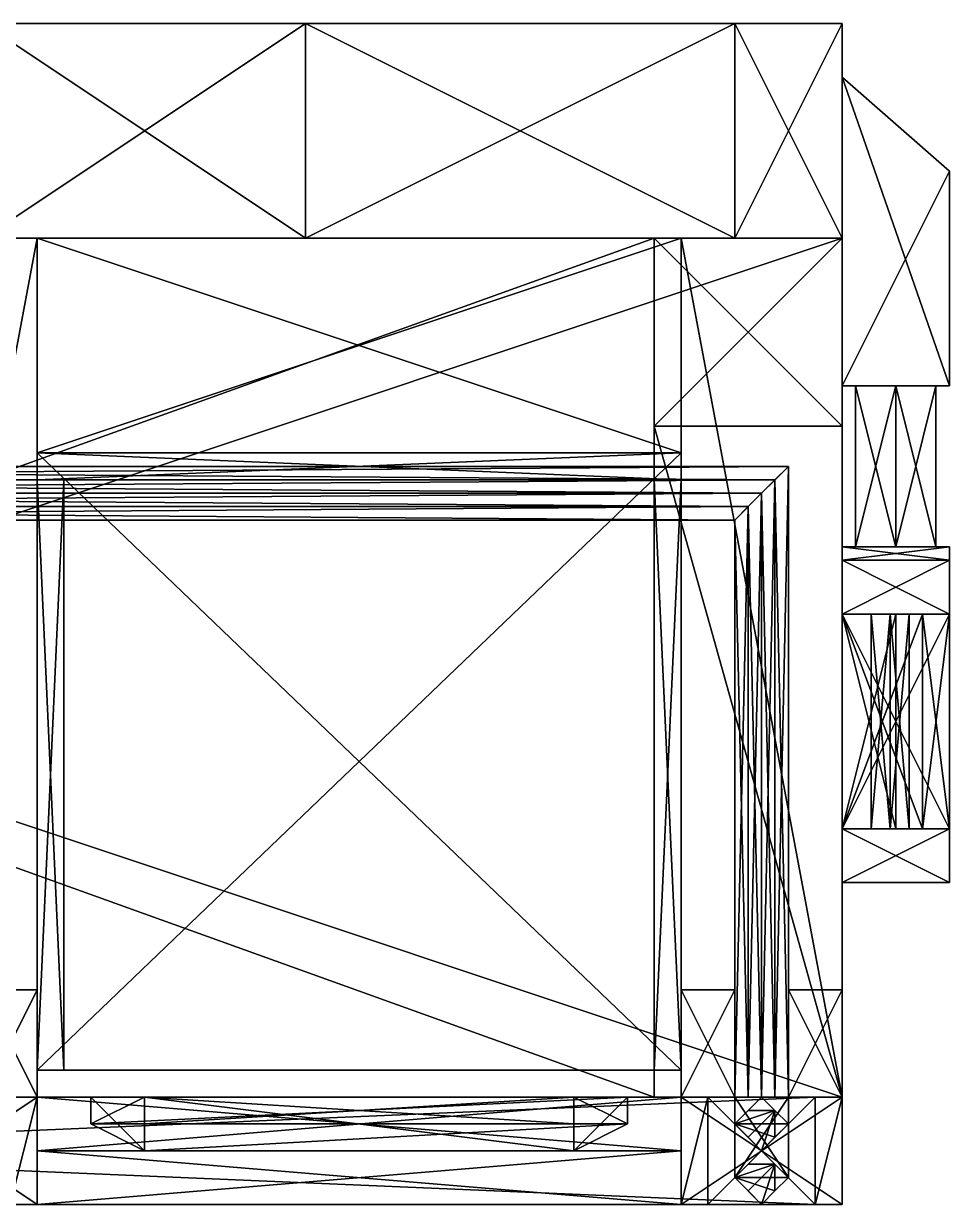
# Model space of a CAD drawing. Extents: x -196 to 8, y -72 to 16.
# Drawn here: x -61 to 8, y -72 to 16 of the extents above; entities that cross this region are included whole.
import ezdxf

# ---------------------------------------------------------------- set-up
doc = ezdxf.new("R2010")
doc.units = 0

msp = doc.modelspace()

# ---------------------------------------------------------------- meshes
at = {"layer": 'OBJECT003', "color": 50}
mesh = msp.add_polyface(dxfattribs=at)
corners = [(-60, -64, 8), (-72, -64, 8), (-72, -64, 80), (-60, -64, 80), (-72, 0, 8), (-72, 0, 80), (-60, 0, 80), (-60, 0, 8)]
mesh.append_faces([[corners[k] for k in face] for face in [(1, 3, 0), (1, 5, 2), (2, 6, 3), (1, 7, 4), (0, 6, 7), (4, 6, 5)]], dxfattribs={"vtx0": -1})
mesh.append_faces([[corners[k] for k in face] for face in [(1, 2, 3), (1, 4, 5), (2, 5, 6), (1, 0, 7), (0, 3, 6), (4, 7, 6)]], dxfattribs={"vtx2": -1})
at = {"layer": 'OBJECT004', "color": 50}
mesh = msp.add_polyface(dxfattribs=at)
corners = [(0, 0, 8), (0, -64, 8), (0, -64, 80), (0, 0, 80), (-12, -64, 8), (-12, -64, 80), (-12, 0, 80), (-12, 0, 8)]
mesh.append_faces([[corners[k] for k in face] for face in [(1, 3, 0), (1, 5, 2), (2, 6, 3), (1, 7, 4), (4, 6, 5), (0, 6, 7)]], dxfattribs={"vtx0": -1})
mesh.append_faces([[corners[k] for k in face] for face in [(1, 2, 3), (1, 4, 5), (2, 5, 6), (1, 0, 7), (4, 7, 6), (0, 3, 6)]], dxfattribs={"vtx2": -1})
at = {"layer": 'OBJECT005', "color": 50}
mesh = msp.add_polyface(dxfattribs=at)
corners = [(-60, -16, 80), (-60, 0, 80), (-12, 0, 80), (-12, -16, 80), (-60, 0, 8), (-60, -16, 8), (-12, -16, 8), (-12, 0, 8)]
mesh.append_faces([[corners[k] for k in face] for face in [(1, 3, 0), (5, 7, 4), (4, 0, 5), (6, 2, 7), (5, 3, 6), (7, 1, 4)]], dxfattribs={"vtx0": -1})
mesh.append_faces([[corners[k] for k in face] for face in [(1, 2, 3), (5, 6, 7), (4, 1, 0), (6, 3, 2), (5, 0, 3), (7, 2, 1)]], dxfattribs={"vtx2": -1})
at = {"layer": 'OBJECT006', "color": 50}
mesh = msp.add_polyface(dxfattribs=at)
corners = [(-192, -64, 8), (-192, -64), (-192, 0), (-192, 0, 8), (0, 0), (0, -64), (0, -64, 8), (0, 0, 8)]
mesh.append_faces([[corners[k] for k in face] for face in [(1, 3, 0), (5, 7, 4), (5, 0, 6), (3, 6, 0), (1, 4, 2), (2, 7, 3)]], dxfattribs={"vtx0": -1})
mesh.append_faces([[corners[k] for k in face] for face in [(1, 2, 3), (5, 6, 7), (5, 1, 0), (3, 7, 6), (1, 5, 4), (2, 4, 7)]], dxfattribs={"vtx2": -1})
at = {"layer": 'OBJECT008', "color": 50}
mesh = msp.add_polyface(dxfattribs=at)
corners = [(-192, -64, 116), (-192, -64, 80), (-192, 0, 80), (-192, 0, 116), (0, 0, 116), (0, 0, 80), (0, -64, 80), (0, -64, 116)]
mesh.append_faces([[corners[k] for k in face] for face in [(1, 3, 0), (5, 7, 4), (6, 0, 7), (1, 5, 2), (2, 4, 3), (3, 7, 0)]], dxfattribs={"vtx0": -1})
mesh.append_faces([[corners[k] for k in face] for face in [(1, 2, 3), (5, 6, 7), (6, 1, 0), (1, 6, 5), (2, 5, 4), (3, 4, 7)]], dxfattribs={"vtx2": -1})
at = {"layer": 'OBJECT009', "color": 50}
mesh = msp.add_polyface(dxfattribs=at)
corners = [(-192, -64, 128), (-192, -64, 116), (-192, 0, 116), (-192, 0, 128), (-14, -64, 116), (-14, -64, 128), (-14, 0, 116), (-14, 0, 128)]
mesh.append_faces([[corners[k] for k in face] for face in [(1, 3, 0), (1, 5, 4), (2, 7, 3), (3, 5, 0), (1, 6, 2), (6, 5, 7)]], dxfattribs={"vtx0": -1})
mesh.append_faces([[corners[k] for k in face] for face in [(1, 2, 3), (1, 0, 5), (2, 6, 7), (3, 7, 5), (1, 4, 6), (6, 4, 5)]], dxfattribs={"vtx2": -1})
at = {"layer": 'OBJECT010', "color": 50}
mesh = msp.add_polyface(dxfattribs=at)
corners = [(0, -14, 116), (0, -64, 116), (0, -64, 128), (0, -14, 128), (-14, -64, 116), (-14, -64, 128), (-14, -14, 128), (-14, -14, 116)]
mesh.append_faces([[corners[k] for k in face] for face in [(1, 3, 0), (1, 5, 2), (2, 6, 3), (1, 7, 4), (4, 6, 5), (0, 6, 7)]], dxfattribs={"vtx0": -1})
mesh.append_faces([[corners[k] for k in face] for face in [(1, 2, 3), (1, 4, 5), (2, 5, 6), (1, 0, 7), (4, 7, 6), (0, 3, 6)]], dxfattribs={"vtx2": -1})
at = {"layer": 'OBJECT012', "color": 50}
mesh = msp.add_polyface(dxfattribs=at)
corners = [(8, -28, 68), (8, -44, 68), (0, -44, 72), (0, -28, 72), (8, -44, 64), (8, -28, 64), (0, -28, 64), (0, -44, 64)]
mesh.append_faces([[corners[k] for k in face] for face in [(1, 3, 0), (5, 7, 4), (7, 3, 2), (1, 5, 4), (6, 0, 3), (2, 4, 7)]], dxfattribs={"vtx0": -1})
mesh.append_faces([[corners[k] for k in face] for face in [(1, 2, 3), (5, 6, 7), (7, 6, 3), (1, 0, 5), (6, 5, 0), (2, 1, 4)]], dxfattribs={"vtx2": -1})
at = {"layer": 'OBJECT013', "color": 50}
mesh = msp.add_polyface(dxfattribs=at)
corners = [(0, -24, 64), (8, -24, 64), (8, -28, 64), (0, -28, 64), (0, -28, 36), (8, -28, 36), (8, -24, 36), (0, -24, 36)]
mesh.append_faces([[corners[k] for k in face] for face in [(1, 3, 0), (5, 7, 4), (3, 7, 0), (5, 1, 6), (0, 6, 1), (4, 2, 5)]], dxfattribs={"vtx0": -1})
mesh.append_faces([[corners[k] for k in face] for face in [(1, 2, 3), (5, 6, 7), (3, 4, 7), (5, 2, 1), (0, 7, 6), (4, 3, 2)]], dxfattribs={"vtx2": -1})
at = {"layer": 'OBJECT014', "color": 50}
mesh = msp.add_polyface(dxfattribs=at)
corners = [(0, -44, 64), (8, -44, 64), (8, -48, 64), (0, -48, 64), (0, -48, 36), (8, -48, 36), (8, -44, 36), (0, -44, 36)]
mesh.append_faces([[corners[k] for k in face] for face in [(1, 3, 0), (5, 7, 4), (3, 7, 0), (5, 1, 6), (0, 6, 1), (4, 2, 5)]], dxfattribs={"vtx0": -1})
mesh.append_faces([[corners[k] for k in face] for face in [(1, 2, 3), (5, 6, 7), (3, 4, 7), (5, 2, 1), (0, 7, 6), (4, 3, 2)]], dxfattribs={"vtx2": -1})
at = {"layer": 'OBJECT015', "color": 50}
mesh = msp.add_polyface(dxfattribs=at)
corners = [(0, -28, 64), (4, -28, 64), (4, -44, 64), (0, -44, 64), (0, -44, 36), (4, -44, 36), (4, -28, 36), (0, -28, 36)]
mesh.append_faces([[corners[k] for k in face] for face in [(1, 3, 0), (5, 7, 4), (3, 7, 0), (5, 1, 6), (0, 6, 1), (4, 2, 5)]], dxfattribs={"vtx0": -1})
mesh.append_faces([[corners[k] for k in face] for face in [(1, 2, 3), (5, 6, 7), (3, 4, 7), (5, 2, 1), (0, 7, 6), (4, 3, 2)]], dxfattribs={"vtx2": -1})
at = {"layer": 'OBJECT016', "color": 50}
mesh = msp.add_polyface(dxfattribs=at)
corners = [(0, -28, 28), (0, -44, 28), (8, -44, 32), (8, -28, 32), (0, -44, 36), (0, -28, 36), (8, -28, 36), (8, -44, 36)]
mesh.append_faces([[corners[k] for k in face] for face in [(1, 3, 0), (5, 7, 4), (5, 1, 0), (3, 7, 6), (6, 0, 3), (2, 4, 7)]], dxfattribs={"vtx0": -1})
mesh.append_faces([[corners[k] for k in face] for face in [(1, 2, 3), (5, 6, 7), (5, 4, 1), (3, 2, 7), (6, 5, 0), (2, 1, 4)]], dxfattribs={"vtx2": -1})
at = {"layer": 'OBJECT017', "color": 50}
mesh = msp.add_polyface(dxfattribs=at)
corners = [(8, -48, 74.66666), (0, -48, 80), (0, -44, 80), (8, -44, 74.66666), (8, -44, 64), (0, -44, 64), (0, -48, 64), (8, -48, 64)]
mesh.append_faces([[corners[k] for k in face] for face in [(1, 3, 0), (5, 7, 4), (5, 1, 6), (3, 7, 0), (4, 2, 5), (0, 6, 1)]], dxfattribs={"vtx0": -1})
mesh.append_faces([[corners[k] for k in face] for face in [(1, 2, 3), (5, 6, 7), (5, 2, 1), (3, 4, 7), (4, 3, 2), (0, 7, 6)]], dxfattribs={"vtx2": -1})
at = {"layer": 'OBJECT018', "color": 50}
mesh = msp.add_polyface(dxfattribs=at)
corners = [(8, -28, 74.66666), (0, -28, 80), (0, -24, 80), (8, -24, 74.66666), (8, -24, 64), (0, -24, 64), (0, -28, 64), (8, -28, 64)]
mesh.append_faces([[corners[k] for k in face] for face in [(1, 3, 0), (5, 7, 4), (5, 1, 6), (3, 7, 0), (4, 2, 5), (0, 6, 1)]], dxfattribs={"vtx0": -1})
mesh.append_faces([[corners[k] for k in face] for face in [(1, 2, 3), (5, 6, 7), (5, 2, 1), (3, 4, 7), (4, 3, 2), (0, 7, 6)]], dxfattribs={"vtx2": -1})
at = {"layer": 'OBJECT019', "color": 50}
mesh = msp.add_polyface(dxfattribs=at)
corners = [(8, -24, 25.33333), (0, -24, 20), (0, -28, 20), (8, -28, 25.33333), (8, -28, 36), (0, -28, 36), (0, -24, 36), (8, -24, 36)]
mesh.append_faces([[corners[k] for k in face] for face in [(1, 3, 0), (5, 7, 4), (1, 5, 2), (7, 3, 4), (0, 6, 1), (4, 2, 5)]], dxfattribs={"vtx0": -1})
mesh.append_faces([[corners[k] for k in face] for face in [(1, 2, 3), (5, 6, 7), (1, 6, 5), (7, 0, 3), (0, 7, 6), (4, 3, 2)]], dxfattribs={"vtx2": -1})
at = {"layer": 'OBJECT020', "color": 50}
mesh = msp.add_polyface(dxfattribs=at)
corners = [(8, -44, 25.33333), (0, -44, 20), (0, -48, 20), (8, -48, 25.33333), (8, -48, 36), (0, -48, 36), (0, -44, 36), (8, -44, 36)]
mesh.append_faces([[corners[k] for k in face] for face in [(1, 3, 0), (5, 7, 4), (1, 5, 2), (7, 3, 4), (0, 6, 1), (4, 2, 5)]], dxfattribs={"vtx0": -1})
mesh.append_faces([[corners[k] for k in face] for face in [(1, 2, 3), (5, 6, 7), (1, 6, 5), (7, 0, 3), (0, 7, 6), (4, 3, 2)]], dxfattribs={"vtx2": -1})
at = {"layer": 'OBJECT021', "color": 50}
mesh = msp.add_polyface(dxfattribs=at)
corners = [(5, -44, 72.58579), (5, -44, 71.17158), (3.58579, -44, 71.17158), (2.17157, -44, 71.17158), (2.17157, -44, 72.58579), (2.17157, -44, 74), (3.58579, -44, 74), (5, -44, 74), (5, -28, 74), (3.58579, -28, 74), (2.17157, -28, 74), (2.17157, -28, 72.58579), (2.17157, -28, 71.17158), (3.58579, -28, 71.17158), (5, -28, 71.17158), (5, -28, 72.58579)]
mesh.append_faces([[corners[k] for k in face] for face in [(1, 7, 0), (9, 15, 8), (6, 8, 7), (5, 9, 6), (4, 10, 5), (3, 11, 4), (2, 12, 3), (1, 13, 2), (0, 14, 1), (7, 15, 0)]], dxfattribs={"vtx0": -1})
mesh.append_faces([[corners[k] for k in face] for face in [(1, 3, 4), (1, 4, 5), (1, 5, 6), (1, 6, 7), (9, 11, 12), (9, 12, 13), (9, 13, 14), (9, 14, 15)]], dxfattribs={"vtx0": -1, "vtx2": -1})
mesh.append_faces([[corners[k] for k in face] for face in [(1, 2, 3), (9, 10, 11), (6, 9, 8), (5, 10, 9), (4, 11, 10), (3, 12, 11), (2, 13, 12), (1, 14, 13), (0, 15, 14), (7, 8, 15)]], dxfattribs={"vtx2": -1})
at = {"layer": 'OBJECT022', "color": 50}
mesh = msp.add_polyface(dxfattribs=at)
corners = [(8, -28, 74), (8, -44, 74), (6, -44, 74), (6, -28, 74), (8, -44, 68), (8, -28, 68), (6, -28, 69), (6, -44, 69)]
mesh.append_faces([[corners[k] for k in face] for face in [(1, 3, 0), (5, 7, 4), (7, 3, 2), (1, 5, 4), (6, 0, 3), (2, 4, 7)]], dxfattribs={"vtx0": -1})
mesh.append_faces([[corners[k] for k in face] for face in [(1, 2, 3), (5, 6, 7), (7, 6, 3), (1, 0, 5), (6, 5, 0), (2, 1, 4)]], dxfattribs={"vtx2": -1})
at = {"layer": 'OBJECT023', "color": 50}
mesh = msp.add_polyface(dxfattribs=at)
corners = [(0, -28, 79), (0, -44, 79), (0, -44, 78), (0, -28, 78), (8, -44, 74), (8, -28, 74), (6, -28, 74), (6, -44, 74)]
mesh.append_faces([[corners[k] for k in face] for face in [(1, 3, 0), (5, 7, 4), (7, 3, 2), (1, 5, 4), (6, 0, 3), (2, 4, 7)]], dxfattribs={"vtx0": -1})
mesh.append_faces([[corners[k] for k in face] for face in [(1, 2, 3), (5, 6, 7), (7, 6, 3), (1, 0, 5), (6, 5, 0), (2, 1, 4)]], dxfattribs={"vtx2": -1})
at = {"layer": 'OBJECT024', "color": 50}
mesh = msp.add_polyface(dxfattribs=at)
corners = [(6, -28, 26), (6, -44, 26), (8, -44, 26), (8, -28, 26), (6, -44, 31), (6, -28, 31), (8, -28, 32), (8, -44, 32)]
mesh.append_faces([[corners[k] for k in face] for face in [(1, 3, 0), (5, 7, 4), (5, 1, 0), (3, 7, 6), (6, 0, 3), (2, 4, 7)]], dxfattribs={"vtx0": -1})
mesh.append_faces([[corners[k] for k in face] for face in [(1, 2, 3), (5, 6, 7), (5, 4, 1), (3, 2, 7), (6, 5, 0), (2, 1, 4)]], dxfattribs={"vtx2": -1})
at = {"layer": 'OBJECT025', "color": 50}
mesh = msp.add_polyface(dxfattribs=at)
corners = [(0, -28, 22), (0, -44, 22), (0, -44, 21), (0, -28, 21), (6, -44, 26), (6, -28, 26), (8, -28, 26), (8, -44, 26)]
mesh.append_faces([[corners[k] for k in face] for face in [(1, 3, 0), (5, 7, 4), (5, 1, 0), (3, 7, 6), (6, 0, 3), (2, 4, 7)]], dxfattribs={"vtx0": -1})
mesh.append_faces([[corners[k] for k in face] for face in [(1, 2, 3), (5, 6, 7), (5, 4, 1), (3, 2, 7), (6, 5, 0), (2, 1, 4)]], dxfattribs={"vtx2": -1})
at = {"layer": 'OBJECT026', "color": 50}
mesh = msp.add_polyface(dxfattribs=at)
corners = [(5, -44, 27.58579), (5, -44, 26.17158), (3.58579, -44, 26.17158), (2.17157, -44, 26.17158), (2.17157, -44, 27.58579), (2.17157, -44, 29), (3.58579, -44, 29), (5, -44, 29), (5, -28, 29), (3.58579, -28, 29), (2.17157, -28, 29), (2.17157, -28, 27.58579), (2.17157, -28, 26.17158), (3.58579, -28, 26.17158), (5, -28, 26.17158), (5, -28, 27.58579)]
mesh.append_faces([[corners[k] for k in face] for face in [(1, 7, 0), (9, 15, 8), (6, 8, 7), (5, 9, 6), (4, 10, 5), (3, 11, 4), (2, 12, 3), (1, 13, 2), (0, 14, 1), (7, 15, 0)]], dxfattribs={"vtx0": -1})
mesh.append_faces([[corners[k] for k in face] for face in [(1, 3, 4), (1, 4, 5), (1, 5, 6), (1, 6, 7), (9, 11, 12), (9, 12, 13), (9, 13, 14), (9, 14, 15)]], dxfattribs={"vtx0": -1, "vtx2": -1})
mesh.append_faces([[corners[k] for k in face] for face in [(1, 2, 3), (9, 10, 11), (6, 9, 8), (5, 10, 9), (4, 11, 10), (3, 12, 11), (2, 13, 12), (1, 14, 13), (0, 15, 14), (7, 8, 15)]], dxfattribs={"vtx2": -1})
at = {"layer": 'OBJECT036', "color": 50}
mesh = msp.add_polyface(dxfattribs=at)
corners = [(-56, -64, 124), (-16, -64, 124), (-16, -66, 124), (-56, -66, 124), (-52, -68, 120), (-20, -68, 120), (-20, -64, 120), (-52, -64, 120)]
mesh.append_faces([[corners[k] for k in face] for face in [(1, 3, 0), (5, 7, 4), (3, 7, 0), (5, 1, 6), (0, 6, 1), (4, 2, 5)]], dxfattribs={"vtx0": -1})
mesh.append_faces([[corners[k] for k in face] for face in [(1, 2, 3), (5, 6, 7), (3, 4, 7), (5, 2, 1), (0, 7, 6), (4, 3, 2)]], dxfattribs={"vtx2": -1})
at = {"layer": 'OBJECT037', "color": 50}
mesh = msp.add_polyface(dxfattribs=at)
corners = [(-20, -68, 120), (-20, -64, 120), (-16, -64, 124), (-16, -66, 124), (-20, -64, 88), (-20, -68, 88), (-16, -66, 84), (-16, -64, 84)]
mesh.append_faces([[corners[k] for k in face] for face in [(1, 3, 0), (5, 7, 4), (1, 5, 4), (7, 3, 2), (2, 4, 7), (6, 0, 3)]], dxfattribs={"vtx0": -1})
mesh.append_faces([[corners[k] for k in face] for face in [(1, 2, 3), (5, 6, 7), (1, 0, 5), (7, 6, 3), (2, 1, 4), (6, 5, 0)]], dxfattribs={"vtx2": -1})
at = {"layer": 'OBJECT038', "color": 50}
mesh = msp.add_polyface(dxfattribs=at)
corners = [(-52, -68, 88), (-52, -64, 88), (-20, -64, 88), (-20, -68, 88), (-56, -64, 84), (-56, -66, 84), (-16, -66, 84), (-16, -64, 84)]
mesh.append_faces([[corners[k] for k in face] for face in [(1, 3, 0), (5, 7, 4), (1, 5, 4), (7, 3, 2), (2, 4, 7), (6, 0, 3)]], dxfattribs={"vtx0": -1})
mesh.append_faces([[corners[k] for k in face] for face in [(1, 2, 3), (5, 6, 7), (1, 0, 5), (7, 6, 3), (2, 1, 4), (6, 5, 0)]], dxfattribs={"vtx2": -1})
at = {"layer": 'OBJECT039', "color": 50}
mesh = msp.add_polyface(dxfattribs=at)
corners = [(-56, -66, 124), (-56, -64, 124), (-52, -64, 120), (-52, -68, 120), (-56, -64, 84), (-56, -66, 84), (-52, -68, 88), (-52, -64, 88)]
mesh.append_faces([[corners[k] for k in face] for face in [(1, 3, 0), (5, 7, 4), (1, 5, 4), (7, 3, 2), (2, 4, 7), (6, 0, 3)]], dxfattribs={"vtx0": -1})
mesh.append_faces([[corners[k] for k in face] for face in [(1, 2, 3), (5, 6, 7), (1, 0, 5), (7, 6, 3), (2, 1, 4), (6, 5, 0)]], dxfattribs={"vtx2": -1})
at = {"layer": 'OBJECT040', "color": 50}
mesh = msp.add_polyface(dxfattribs=at)
corners = [(-52, -64, 120), (-20, -64, 120), (-20, -66, 120), (-52, -66, 120), (-52, -66, 88), (-20, -66, 88), (-20, -64, 88), (-52, -64, 88)]
mesh.append_faces([[corners[k] for k in face] for face in [(1, 3, 0), (5, 7, 4), (3, 7, 0), (5, 1, 6), (0, 6, 1), (4, 2, 5)]], dxfattribs={"vtx0": -1})
mesh.append_faces([[corners[k] for k in face] for face in [(1, 2, 3), (5, 6, 7), (3, 4, 7), (5, 2, 1), (0, 7, 6), (4, 3, 2)]], dxfattribs={"vtx2": -1})
at = {"layer": 'OBJECT045', "color": 50}
mesh = msp.add_polyface(dxfattribs=at)
corners = [(-60, -16, 80), (-12, -16, 80), (-12, -62, 80), (-60, -62, 80), (-60, -62, 78), (-12, -62, 78), (-12, -16, 78), (-60, -16, 78)]
mesh.append_faces([[corners[k] for k in face] for face in [(1, 3, 0), (5, 7, 4), (3, 7, 0), (5, 1, 6), (0, 6, 1), (4, 2, 5)]], dxfattribs={"vtx0": -1})
mesh.append_faces([[corners[k] for k in face] for face in [(1, 2, 3), (5, 6, 7), (3, 4, 7), (5, 2, 1), (0, 7, 6), (4, 3, 2)]], dxfattribs={"vtx2": -1})
at = {"layer": 'OBJECT046', "color": 50}
mesh = msp.add_polyface(dxfattribs=at)
corners = [(-60, -16, 10), (-12, -16, 10), (-12, -62, 10), (-60, -62, 10), (-60, -62, 8), (-12, -62, 8), (-12, -16, 8), (-60, -16, 8)]
mesh.append_faces([[corners[k] for k in face] for face in [(1, 3, 0), (5, 7, 4), (3, 7, 0), (5, 1, 6), (0, 6, 1), (4, 2, 5)]], dxfattribs={"vtx0": -1})
mesh.append_faces([[corners[k] for k in face] for face in [(1, 2, 3), (5, 6, 7), (3, 4, 7), (5, 2, 1), (0, 7, 6), (4, 3, 2)]], dxfattribs={"vtx2": -1})
at = {"layer": 'OBJECT049', "color": 50}
mesh = msp.add_polyface(dxfattribs=at)
corners = [(-60, -16, 78), (-12, -16, 78), (-12, -18, 78), (-60, -18, 78), (-60, -18, 10), (-12, -18, 10), (-12, -16, 10), (-60, -16, 10)]
mesh.append_faces([[corners[k] for k in face] for face in [(1, 3, 0), (5, 7, 4), (3, 7, 0), (5, 1, 6), (0, 6, 1), (4, 2, 5)]], dxfattribs={"vtx0": -1})
mesh.append_faces([[corners[k] for k in face] for face in [(1, 2, 3), (5, 6, 7), (3, 4, 7), (5, 2, 1), (0, 7, 6), (4, 3, 2)]], dxfattribs={"vtx2": -1})
at = {"layer": 'OBJECT054', "color": 50}
mesh = msp.add_polyface(dxfattribs=at)
corners = [(-14, -18, 78), (-12, -18, 78), (-12, -62, 78), (-14, -62, 78), (-14, -62, 10), (-12, -62, 10), (-12, -18, 10), (-14, -18, 10)]
mesh.append_faces([[corners[k] for k in face] for face in [(1, 3, 0), (5, 7, 4), (3, 7, 0), (5, 1, 6), (0, 6, 1), (4, 2, 5)]], dxfattribs={"vtx0": -1})
mesh.append_faces([[corners[k] for k in face] for face in [(1, 2, 3), (5, 6, 7), (3, 4, 7), (5, 2, 1), (0, 7, 6), (4, 3, 2)]], dxfattribs={"vtx2": -1})
at = {"layer": 'OBJECT055', "color": 50}
mesh = msp.add_polyface(dxfattribs=at)
corners = [(-60, -18, 78), (-58, -18, 78), (-58, -62, 78), (-60, -62, 78), (-60, -62, 10), (-58, -62, 10), (-58, -18, 10), (-60, -18, 10)]
mesh.append_faces([[corners[k] for k in face] for face in [(1, 3, 0), (5, 7, 4), (3, 7, 0), (5, 1, 6), (0, 6, 1), (4, 2, 5)]], dxfattribs={"vtx0": -1})
mesh.append_faces([[corners[k] for k in face] for face in [(1, 2, 3), (5, 6, 7), (3, 4, 7), (5, 2, 1), (0, 7, 6), (4, 3, 2)]], dxfattribs={"vtx2": -1})
at = {"layer": 'OBJECT063', "color": 50}
mesh = msp.add_polyface(dxfattribs=at)
corners = [(-190, -64, 6), (-2, -64, 6), (-2, -72, 6), (-190, -72, 6), (-190, -72), (-2, -72), (-2, -64), (-190, -64)]
mesh.append_faces([[corners[k] for k in face] for face in [(1, 3, 0), (5, 7, 4), (3, 7, 0), (5, 1, 6), (0, 6, 1), (4, 2, 5)]], dxfattribs={"vtx0": -1})
mesh.append_faces([[corners[k] for k in face] for face in [(1, 2, 3), (5, 6, 7), (3, 4, 7), (5, 2, 1), (0, 7, 6), (4, 3, 2)]], dxfattribs={"vtx2": -1})
at = {"layer": 'OBJECT066', "color": 50}
mesh = msp.add_polyface(dxfattribs=at)
corners = [(-2, -64, 80), (-2, -72, 74), (-10, -72, 74), (-10, -64, 80), (-2, -72, 68), (-2, -64, 68), (-10, -64, 68), (-10, -72, 68)]
mesh.append_faces([[corners[k] for k in face] for face in [(1, 3, 0), (5, 7, 4), (7, 3, 2), (1, 5, 4), (6, 0, 3), (2, 4, 7)]], dxfattribs={"vtx0": -1})
mesh.append_faces([[corners[k] for k in face] for face in [(1, 2, 3), (5, 6, 7), (7, 6, 3), (1, 0, 5), (6, 5, 0), (2, 1, 4)]], dxfattribs={"vtx2": -1})
at = {"layer": 'OBJECT067', "color": 50}
mesh = msp.add_polyface(dxfattribs=at)
corners = [(-7, -69, 6), (-8, -70, 6), (-7, -71, 6), (-6, -72, 6), (-5, -71, 6), (-4, -70, 6), (-5, -69, 6), (-6, -68, 6), (-6, -68, 68), (-5, -69, 68), (-4, -70, 68), (-5, -71, 68), (-6, -72, 68), (-7, -71, 68), (-8, -70, 68), (-7, -69, 68)]
mesh.append_faces([[corners[k] for k in face] for face in [(1, 7, 0), (9, 15, 8), (6, 8, 7), (5, 9, 6), (4, 10, 5), (3, 11, 4), (2, 12, 3), (1, 13, 2), (0, 14, 1), (7, 15, 0)]], dxfattribs={"vtx0": -1})
mesh.append_faces([[corners[k] for k in face] for face in [(1, 3, 4), (1, 4, 5), (1, 5, 6), (1, 6, 7), (9, 11, 12), (9, 12, 13), (9, 13, 14), (9, 14, 15)]], dxfattribs={"vtx0": -1, "vtx2": -1})
mesh.append_faces([[corners[k] for k in face] for face in [(1, 2, 3), (9, 10, 11), (6, 9, 8), (5, 10, 9), (4, 11, 10), (3, 12, 11), (2, 13, 12), (1, 14, 13), (0, 15, 14), (7, 8, 15)]], dxfattribs={"vtx2": -1})
at = {"layer": 'OBJECT068', "color": 50}
mesh = msp.add_polyface(dxfattribs=at)
corners = [(-7, -65, 6), (-8, -66, 6), (-7, -67, 6), (-6, -68, 6), (-5, -67, 6), (-4, -66, 6), (-5, -65, 6), (-6, -64, 6), (-6, -64, 68), (-5, -65, 68), (-4, -66, 68), (-5, -67, 68), (-6, -68, 68), (-7, -67, 68), (-8, -66, 68), (-7, -65, 68)]
mesh.append_faces([[corners[k] for k in face] for face in [(1, 7, 0), (9, 15, 8), (6, 8, 7), (5, 9, 6), (4, 10, 5), (3, 11, 4), (2, 12, 3), (1, 13, 2), (0, 14, 1), (7, 15, 0)]], dxfattribs={"vtx0": -1})
mesh.append_faces([[corners[k] for k in face] for face in [(1, 3, 4), (1, 4, 5), (1, 5, 6), (1, 6, 7), (9, 11, 12), (9, 12, 13), (9, 13, 14), (9, 14, 15)]], dxfattribs={"vtx0": -1, "vtx2": -1})
mesh.append_faces([[corners[k] for k in face] for face in [(1, 2, 3), (9, 10, 11), (6, 9, 8), (5, 10, 9), (4, 11, 10), (3, 12, 11), (2, 13, 12), (1, 14, 13), (0, 15, 14), (7, 8, 15)]], dxfattribs={"vtx2": -1})
at = {"layer": 'OBJECT072', "color": 50}
mesh = msp.add_polyface(dxfattribs=at)
corners = [(-4, -64, 120), (-4, -70, 120), (-8, -70, 120), (-8, -64, 120), (-4, -70, 76), (-4, -64, 80), (-8, -64, 80), (-8, -70, 76)]
mesh.append_faces([[corners[k] for k in face] for face in [(1, 3, 0), (5, 7, 4), (7, 3, 2), (1, 5, 4), (6, 0, 3), (2, 4, 7)]], dxfattribs={"vtx0": -1})
mesh.append_faces([[corners[k] for k in face] for face in [(1, 2, 3), (5, 6, 7), (7, 6, 3), (1, 0, 5), (6, 5, 0), (2, 1, 4)]], dxfattribs={"vtx2": -1})
at = {"layer": 'OBJECT075', "color": 50}
mesh = msp.add_polyface(dxfattribs=at)
corners = [(-60, -72, 124), (-72, -72, 124), (-72, -64, 124), (-60, -64, 124), (-62, -64, 120), (-70, -64, 120), (-70, -72, 120), (-62, -72, 120)]
mesh.append_faces([[corners[k] for k in face] for face in [(1, 3, 0), (5, 7, 4), (5, 1, 6), (3, 7, 0), (4, 2, 5), (0, 6, 1)]], dxfattribs={"vtx0": -1})
mesh.append_faces([[corners[k] for k in face] for face in [(1, 2, 3), (5, 6, 7), (5, 2, 1), (3, 4, 7), (4, 3, 2), (0, 7, 6)]], dxfattribs={"vtx2": -1})
at = {"layer": 'OBJECT076', "color": 50}
mesh = msp.add_polyface(dxfattribs=at)
corners = [(0, -72, 124), (-12, -72, 124), (-12, -64, 124), (0, -64, 124), (-2, -64, 120), (-10, -64, 120), (-10, -72, 120), (-2, -72, 120)]
mesh.append_faces([[corners[k] for k in face] for face in [(1, 3, 0), (5, 7, 4), (5, 1, 6), (3, 7, 0), (4, 2, 5), (0, 6, 1)]], dxfattribs={"vtx0": -1})
mesh.append_faces([[corners[k] for k in face] for face in [(1, 2, 3), (5, 6, 7), (5, 2, 1), (3, 4, 7), (4, 3, 2), (0, 7, 6)]], dxfattribs={"vtx2": -1})
at = {"layer": 'OBJECT079', "color": 50}
mesh = msp.add_polyface(dxfattribs=at)
corners = [(-60, -64, 136), (-60, -72, 132), (-72, -72, 132), (-72, -64, 136), (-60, -72, 124), (-60, -64, 124), (-72, -64, 124), (-72, -72, 124)]
mesh.append_faces([[corners[k] for k in face] for face in [(1, 3, 0), (5, 7, 4), (7, 3, 2), (1, 5, 4), (6, 0, 3), (2, 4, 7)]], dxfattribs={"vtx0": -1})
mesh.append_faces([[corners[k] for k in face] for face in [(1, 2, 3), (5, 6, 7), (7, 6, 3), (1, 0, 5), (6, 5, 0), (2, 1, 4)]], dxfattribs={"vtx2": -1})
at = {"layer": 'OBJECT080', "color": 50}
mesh = msp.add_polyface(dxfattribs=at)
corners = [(0, -64, 136), (0, -72, 132), (-12, -72, 132), (-12, -64, 136), (0, -72, 124), (0, -64, 124), (-12, -64, 124), (-12, -72, 124)]
mesh.append_faces([[corners[k] for k in face] for face in [(1, 3, 0), (5, 7, 4), (7, 3, 2), (1, 5, 4), (6, 0, 3), (2, 4, 7)]], dxfattribs={"vtx0": -1})
mesh.append_faces([[corners[k] for k in face] for face in [(1, 2, 3), (5, 6, 7), (7, 6, 3), (1, 0, 5), (6, 5, 0), (2, 1, 4)]], dxfattribs={"vtx2": -1})
at = {"layer": 'OBJECT089', "color": 50}
mesh = msp.add_polyface(dxfattribs=at)
corners = [(-60, -56, 132), (-60, -64, 136), (-64, -64, 136), (-64, -56, 132), (-60, -64, 128), (-60, -56, 128), (-64, -56, 128), (-64, -64, 128)]
mesh.append_faces([[corners[k] for k in face] for face in [(1, 3, 0), (5, 7, 4), (7, 3, 2), (1, 5, 4), (6, 0, 3), (2, 4, 7)]], dxfattribs={"vtx0": -1})
mesh.append_faces([[corners[k] for k in face] for face in [(1, 2, 3), (5, 6, 7), (7, 6, 3), (1, 0, 5), (6, 5, 0), (2, 1, 4)]], dxfattribs={"vtx2": -1})
at = {"layer": 'OBJECT091', "color": 50}
mesh = msp.add_polyface(dxfattribs=at)
corners = [(0, -56, 132), (0, -64, 136), (-4, -64, 136), (-4, -56, 132), (0, -64, 128), (0, -56, 128), (-4, -56, 128), (-4, -64, 128)]
mesh.append_faces([[corners[k] for k in face] for face in [(1, 3, 0), (5, 7, 4), (7, 3, 2), (1, 5, 4), (6, 0, 3), (2, 4, 7)]], dxfattribs={"vtx0": -1})
mesh.append_faces([[corners[k] for k in face] for face in [(1, 2, 3), (5, 6, 7), (7, 6, 3), (1, 0, 5), (6, 5, 0), (2, 1, 4)]], dxfattribs={"vtx2": -1})
at = {"layer": 'OBJECT092', "color": 50}
mesh = msp.add_polyface(dxfattribs=at)
corners = [(-8, -56, 132), (-8, -64, 136), (-12, -64, 136), (-12, -56, 132), (-8, -64, 128), (-8, -56, 128), (-12, -56, 128), (-12, -64, 128)]
mesh.append_faces([[corners[k] for k in face] for face in [(1, 3, 0), (5, 7, 4), (7, 3, 2), (1, 5, 4), (6, 0, 3), (2, 4, 7)]], dxfattribs={"vtx0": -1})
mesh.append_faces([[corners[k] for k in face] for face in [(1, 2, 3), (5, 6, 7), (7, 6, 3), (1, 0, 5), (6, 5, 0), (2, 1, 4)]], dxfattribs={"vtx2": -1})
at = {"layer": 'OBJECT093', "color": 50}
mesh = msp.add_polyface(dxfattribs=at)
corners = [(-12, -64, 131), (-12, -64, 127), (-12, -68, 125), (-12, -72, 127), (-12, -72, 131), (-12, -68, 133), (-60, -68, 133), (-60, -72, 131), (-60, -72, 127), (-60, -68, 125), (-60, -64, 127), (-60, -64, 131)]
mesh.append_faces([[corners[k] for k in face] for face in [(1, 5, 0), (7, 11, 6), (4, 6, 5), (3, 7, 4), (2, 8, 3), (1, 9, 2), (0, 10, 1), (5, 11, 0)]], dxfattribs={"vtx0": -1})
mesh.append_faces([[corners[k] for k in face] for face in [(1, 3, 4), (1, 4, 5), (7, 9, 10), (7, 10, 11)]], dxfattribs={"vtx0": -1, "vtx2": -1})
mesh.append_faces([[corners[k] for k in face] for face in [(1, 2, 3), (7, 8, 9), (4, 7, 6), (3, 8, 7), (2, 9, 8), (1, 10, 9), (0, 11, 10), (5, 6, 11)]], dxfattribs={"vtx2": -1})
at = {"layer": 'OBJECT112', "color": 50}
mesh = msp.add_polyface(dxfattribs=at)
corners = [(-8, 16, 40), (-8, 0, 56), (-40, 0, 56), (-40, 16, 40), (-8, 0), (-8, 16), (-40, 16), (-40, 0)]
mesh.append_faces([[corners[k] for k in face] for face in [(1, 3, 0), (5, 7, 4), (7, 3, 2), (1, 5, 4), (6, 0, 3), (2, 4, 7)]], dxfattribs={"vtx0": -1})
mesh.append_faces([[corners[k] for k in face] for face in [(1, 2, 3), (5, 6, 7), (7, 6, 3), (1, 0, 5), (6, 5, 0), (2, 1, 4)]], dxfattribs={"vtx2": -1})
at = {"layer": 'OBJECT113', "color": 50}
mesh = msp.add_polyface(dxfattribs=at)
corners = [(-8, 0, 88), (-8, 16, 72), (0, 16, 72), (0, 0, 88), (-8, 16), (-8, 0), (0, 0), (0, 16)]
mesh.append_faces([[corners[k] for k in face] for face in [(1, 3, 0), (5, 7, 4), (1, 5, 4), (7, 3, 2), (2, 4, 7), (6, 0, 3)]], dxfattribs={"vtx0": -1})
mesh.append_faces([[corners[k] for k in face] for face in [(1, 2, 3), (5, 6, 7), (1, 0, 5), (7, 6, 3), (2, 1, 4), (6, 5, 0)]], dxfattribs={"vtx2": -1})
at = {"layer": 'OBJECT114', "color": 50}
mesh = msp.add_polyface(dxfattribs=at)
corners = [(-64, 0, 88), (-64, 16, 72), (-40, 16, 72), (-40, 0, 88), (-64, 16), (-64, 0), (-40, 0), (-40, 16)]
mesh.append_faces([[corners[k] for k in face] for face in [(1, 3, 0), (5, 7, 4), (1, 5, 4), (7, 3, 2), (2, 4, 7), (6, 0, 3)]], dxfattribs={"vtx0": -1})
mesh.append_faces([[corners[k] for k in face] for face in [(1, 2, 3), (5, 6, 7), (1, 0, 5), (7, 6, 3), (2, 1, 4), (6, 5, 0)]], dxfattribs={"vtx2": -1})
at = {"layer": 'OBJECT129', "color": 50}
mesh = msp.add_polyface(dxfattribs=at)
corners = [(-6, -64, 132), (-5, -64, 131), (-4, -64, 130), (-5, -64, 129), (-6, -64, 128), (-7, -64, 129), (-8, -64, 130), (-7, -64, 131), (-5, -18, 131), (-6, -19, 132), (-7, -20, 131), (-8, -21, 130), (-7, -20, 129), (-6, -19, 128), (-5, -18, 129), (-4, -17, 130)]
mesh.append_faces([[corners[k] for k in face] for face in [(1, 7, 0), (9, 15, 8), (4, 14, 13), (3, 15, 14), (2, 8, 15), (1, 9, 8), (0, 10, 9), (7, 11, 10), (6, 12, 11), (5, 13, 12)]], dxfattribs={"vtx0": -1})
mesh.append_faces([[corners[k] for k in face] for face in [(1, 3, 4), (1, 4, 5), (1, 5, 6), (1, 6, 7), (9, 11, 12), (9, 12, 13), (9, 13, 14), (9, 14, 15)]], dxfattribs={"vtx0": -1, "vtx2": -1})
mesh.append_faces([[corners[k] for k in face] for face in [(1, 2, 3), (9, 10, 11), (4, 3, 14), (3, 2, 15), (2, 1, 8), (1, 0, 9), (0, 7, 10), (7, 6, 11), (6, 5, 12), (5, 4, 13)]], dxfattribs={"vtx2": -1})
at = {"layer": 'OBJECT130', "color": 50}
mesh = msp.add_polyface(dxfattribs=at)
corners = [(-152, -20, 129), (-152, -19, 128), (-152, -18, 129), (-152, -17, 130), (-152, -18, 131), (-152, -19, 132), (-152, -20, 131), (-152, -21, 130), (-6, -19, 128), (-7, -20, 129), (-8, -21, 130), (-7, -20, 131), (-6, -19, 132), (-5, -18, 131), (-4, -17, 130), (-5, -18, 129)]
mesh.append_faces([[corners[k] for k in face] for face in [(1, 7, 0), (9, 15, 8), (8, 2, 1), (15, 3, 2), (14, 4, 3), (13, 5, 4), (12, 6, 5), (11, 7, 6), (10, 0, 7), (9, 1, 0)]], dxfattribs={"vtx0": -1})
mesh.append_faces([[corners[k] for k in face] for face in [(1, 3, 4), (1, 4, 5), (1, 5, 6), (1, 6, 7), (9, 11, 12), (9, 12, 13), (9, 13, 14), (9, 14, 15)]], dxfattribs={"vtx0": -1, "vtx2": -1})
mesh.append_faces([[corners[k] for k in face] for face in [(1, 2, 3), (9, 10, 11), (8, 15, 2), (15, 14, 3), (14, 13, 4), (13, 12, 5), (12, 11, 6), (11, 10, 7), (10, 9, 0), (9, 8, 1)]], dxfattribs={"vtx2": -1})
at = {"layer": 'OBJECT135', "color": 50}
mesh = msp.add_polyface(dxfattribs=at)
corners = [(8, -11, 58), (0, -11, 58), (0, 12, 58), (8, 5, 58), (8, 5, 43), (0, 12, 43), (0, -11, 43), (8, -11, 43)]
mesh.append_faces([[corners[k] for k in face] for face in [(1, 3, 0), (5, 7, 4), (5, 1, 6), (3, 7, 0), (4, 2, 5), (0, 6, 1)]], dxfattribs={"vtx0": -1})
mesh.append_faces([[corners[k] for k in face] for face in [(1, 2, 3), (5, 6, 7), (5, 2, 1), (3, 4, 7), (4, 3, 2), (0, 7, 6)]], dxfattribs={"vtx2": -1})
at = {"layer": 'OBJECT136', "color": 50}
mesh = msp.add_polyface(dxfattribs=at)
corners = [(1, -23, 53), (1, -23, 55), (4, -23, 57), (7, -23, 56), (7, -23, 53), (4, -23, 51), (4, -11, 51), (7, -11, 53), (7, -11, 56), (4, -11, 57), (1, -11, 55), (1, -11, 53)]
mesh.append_faces([[corners[k] for k in face] for face in [(1, 5, 0), (7, 11, 6), (4, 6, 5), (3, 7, 4), (2, 8, 3), (1, 9, 2), (0, 10, 1), (5, 11, 0)]], dxfattribs={"vtx0": -1})
mesh.append_faces([[corners[k] for k in face] for face in [(1, 3, 4), (1, 4, 5), (7, 9, 10), (7, 10, 11)]], dxfattribs={"vtx0": -1, "vtx2": -1})
mesh.append_faces([[corners[k] for k in face] for face in [(1, 2, 3), (7, 8, 9), (4, 7, 6), (3, 8, 7), (2, 9, 8), (1, 10, 9), (0, 11, 10), (5, 6, 11)]], dxfattribs={"vtx2": -1})
at = {"layer": 'OBJECT137', "color": 50}
mesh = msp.add_polyface(dxfattribs=at)
corners = [(1, -23, 46), (1, -23, 48), (4, -23, 50), (7, -23, 49), (7, -23, 46), (4, -23, 44), (4, -11, 44), (7, -11, 46), (7, -11, 49), (4, -11, 50), (1, -11, 48), (1, -11, 46)]
mesh.append_faces([[corners[k] for k in face] for face in [(1, 5, 0), (7, 11, 6), (4, 6, 5), (3, 7, 4), (2, 8, 3), (1, 9, 2), (0, 10, 1), (5, 11, 0)]], dxfattribs={"vtx0": -1})
mesh.append_faces([[corners[k] for k in face] for face in [(1, 3, 4), (1, 4, 5), (7, 9, 10), (7, 10, 11)]], dxfattribs={"vtx0": -1, "vtx2": -1})
mesh.append_faces([[corners[k] for k in face] for face in [(1, 2, 3), (7, 8, 9), (4, 7, 6), (3, 8, 7), (2, 9, 8), (1, 10, 9), (0, 11, 10), (5, 6, 11)]], dxfattribs={"vtx2": -1})
at = {"layer": 'OBJECT138', "color": 50}
mesh = msp.add_polyface(dxfattribs=at)
corners = [(0, -23, 58), (8, -23, 58), (8, -24, 58), (0, -24, 58), (0, -24, 43), (8, -24, 43), (8, -23, 43), (0, -23, 43)]
mesh.append_faces([[corners[k] for k in face] for face in [(1, 3, 0), (5, 7, 4), (3, 7, 0), (5, 1, 6), (0, 6, 1), (4, 2, 5)]], dxfattribs={"vtx0": -1})
mesh.append_faces([[corners[k] for k in face] for face in [(1, 2, 3), (5, 6, 7), (3, 4, 7), (5, 2, 1), (0, 7, 6), (4, 3, 2)]], dxfattribs={"vtx2": -1})
at = {"layer": 'OBJECT139', "color": 50}
mesh = msp.add_polyface(dxfattribs=at)
corners = [(0, 0, 120), (0, -14, 128), (-14, -14, 128), (-14, 0, 128), (0, -14, 116), (0, 0, 116), (-14, 0, 116), (-14, -14, 116)]
mesh.append_faces([[corners[k] for k in face] for face in [(1, 3, 0), (5, 7, 4), (7, 3, 2), (1, 5, 4), (6, 0, 3), (2, 4, 7)]], dxfattribs={"vtx0": -1})
mesh.append_faces([[corners[k] for k in face] for face in [(1, 2, 3), (5, 6, 7), (7, 6, 3), (1, 0, 5), (6, 5, 0), (2, 1, 4)]], dxfattribs={"vtx2": -1})
at = {"layer": 'OBJECT143', "color": 50}
mesh = msp.add_polyface(dxfattribs=at)
corners = [(-8, 16, 72), (-8, 0, 88), (-40, 0, 88), (-40, 16, 72), (-8, 0, 40), (-8, 16, 40), (-40, 16, 40), (-40, 0, 40)]
mesh.append_faces([[corners[k] for k in face] for face in [(1, 3, 0), (5, 7, 4), (7, 3, 2), (1, 5, 4), (6, 0, 3), (2, 4, 7)]], dxfattribs={"vtx0": -1})
mesh.append_faces([[corners[k] for k in face] for face in [(1, 2, 3), (5, 6, 7), (7, 6, 3), (1, 0, 5), (6, 5, 0), (2, 1, 4)]], dxfattribs={"vtx2": -1})

doc.saveas('drawing.dxf')
